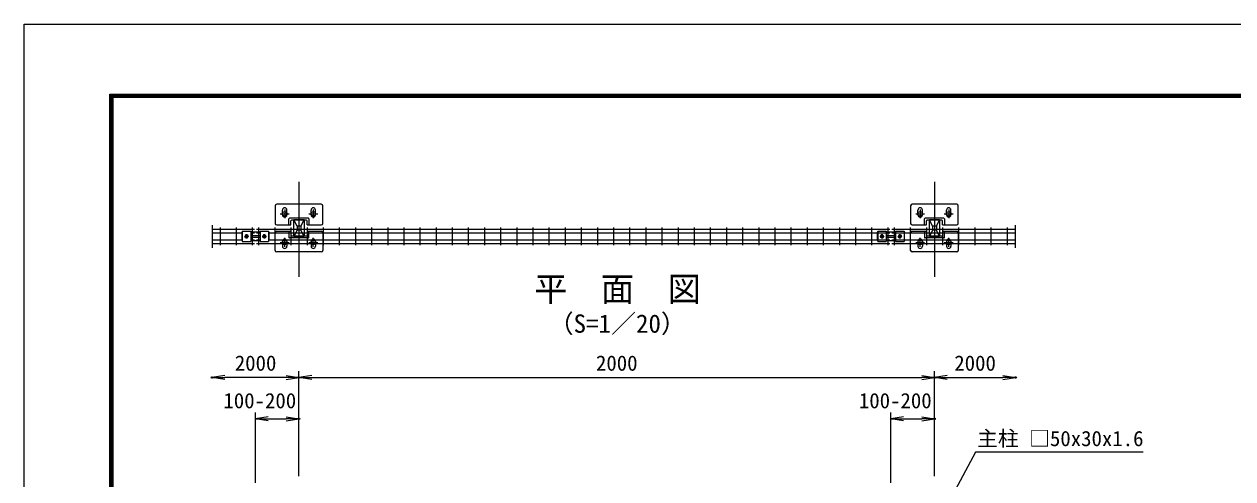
# Model space of a CAD drawing. Units: millimetres, scale not verified. Extents: x -4200 to 4200, y -2970 to 2970.
# Drawn here: x -4200 to -396, y 1540 to 2970 of the extents above; entities that cross this region are included whole.
import ezdxf
from ezdxf.enums import TextEntityAlignment as Align

# ---------------------------------------------------------------- set-up
doc = ezdxf.new("R2010")
doc.units = ezdxf.units.MM
doc.header["$LTSCALE"] = 10
doc.header["$PDMODE"] = 32
doc.header["$PDSIZE"] = 5
doc.linetypes.add('USER1', pattern=[50.8, 31.75, -6.35, 6.35, -6.35])
for name, color, linetype, lineweight in [('0-0_D-STR-DIM', 7, 'Continuous', 13), ('0-1_D-STR3', 3, 'Continuous', 13), ('0-2_D-BMK', 2, 'USER1', 13), ('0-3_D-STR1', 1, 'Continuous', 25), ('0-4_D-STR2', 7, 'Continuous', 13), ('0-5_0', 7, 'Continuous', 25), ('0-6_Defpoints', 7, 'Continuous', 25), ('0-7_D-STR-TXT', 7, 'Continuous', 13), ('0-C_D-TTL', 7, 'Continuous', 25)]:
    doc.layers.add(name, color=color, linetype=linetype, lineweight=lineweight)
doc.layers.add('0-8_D-TTL-TXT', color=7, linetype='Continuous')
doc.styles.add('ＭＳ ゴシック', font='')
doc.styles.get('ＭＳ ゴシック').set_extended_font_data('MS Gothic')

# ---------------------------------------------------------------- blocks, each defined once
blk = doc.blocks.new('_Open')
at = {"layer": '0-5_0'}
blk.add_line((-10, 1.667), (0, 0), dxfattribs=at)
blk.add_lwpolyline([(-10, -1.667), (0, 0), (-10, 0)], dxfattribs=at)

msp = doc.modelspace()

# ---------------------------------------------------------------- linework, layer by layer
at = {"layer": '0-0_D-STR-DIM'}
for p, q in [((-3608.28, 2338.36), (-3608.28, 2266.16)), ((-1080.42, 2338.36), (-1080.42, 2266.16)), ((-3334.77, 1548.91), (-3334.77, 1878.91)), ((-3334.77, 1548.91), (-3334.77, 1878.91)), ((-1334.77, 1548.91), (-1334.77, 1878.91)), ((-1334.77, 1548.91), (-1334.77, 1878.91)), ((-3374.77, 1858.91), (-3568.28, 1858.91)), ((-3294.77, 1858.91), (-1374.77, 1858.91)), ((-1294.77, 1858.91), (-1119.3, 1858.91)), ((-3471.69, 1527.05), (-3471.69, 1748.91)), ((-3431.69, 1728.91), (-3374.77, 1728.91)), ((-3334.77, 1548.91), (-3334.77, 1748.91)), ((-1471.69, 1527.05), (-1471.69, 1748.91)), ((-1431.69, 1728.91), (-1374.77, 1728.91)), ((-1334.77, 1548.91), (-1334.77, 1748.91))]:
    msp.add_line(p, q, dxfattribs=at)
at = {"layer": '0-1_D-STR3'}
for p, q in [((-3409.76, 2398.57), (-3409.76, 2343.57)), ((-3264.76, 2403.57), (-3404.76, 2403.57)), ((-3259.76, 2343.57), (-3259.76, 2398.57)), ((-1409.76, 2398.57), (-1409.76, 2343.57)), ((-1264.76, 2403.57), (-1404.76, 2403.57)), ((-1259.76, 2343.57), (-1259.76, 2398.57)), ((-3386.77, 2370.07), (-3386.77, 2385.57)), ((-3372.77, 2370.07), (-3372.77, 2385.57)), ((-3305.27, 2359.57), (-3364.27, 2359.57)), ((-3296.77, 2370.07), (-3296.77, 2385.57)), ((-3282.77, 2370.07), (-3282.77, 2385.57)), ((-1386.77, 2370.07), (-1386.77, 2385.57)), ((-1372.77, 2370.07), (-1372.77, 2385.57)), ((-1305.27, 2359.57), (-1364.27, 2359.57)), ((-1296.77, 2370.07), (-1296.77, 2385.57)), ((-1282.77, 2370.07), (-1282.77, 2385.57)), ((-3404.76, 2338.57), (-3360.18, 2338.57)), ((-3366.27, 2338.57), (-3366.27, 2357.57)), ((-3360.27, 2338.57), (-3360.27, 2351.57)), ((-3311.27, 2353.57), (-3358.27, 2353.57)), ((-3309.27, 2338.57), (-3309.27, 2351.57)), ((-3309.18, 2338.57), (-3264.76, 2338.57)), ((-3303.27, 2357.57), (-3303.27, 2338.57)), ((-1404.76, 2338.57), (-1360.18, 2338.57)), ((-1366.27, 2338.57), (-1366.27, 2357.57)), ((-1360.27, 2338.57), (-1360.27, 2351.57)), ((-1311.27, 2353.57), (-1358.27, 2353.57)), ((-1309.27, 2338.57), (-1309.27, 2351.57)), ((-1309.18, 2338.57), (-1264.76, 2338.57)), ((-1303.27, 2357.57), (-1303.27, 2338.57)), ((-3514.72, 2316.17), (-3514.72, 2289.17)), ((-3513.22, 2316.17), (-3514.72, 2316.17)), ((-3514.72, 2289.17), (-3513.22, 2289.17)), ((-3513.22, 2318.75), (-3486.22, 2318.75)), ((-3513.22, 2318.75), (-3513.22, 2286.59)), ((-3513.22, 2286.59), (-3486.22, 2286.59)), ((-3502.27, 2307.08), (-3504.82, 2302.67)), ((-3502.27, 2298.25), (-3504.82, 2302.67)), ((-3502.55, 2304.79), (-3501.14, 2303.37)), ((-3502.55, 2300.54), (-3501.14, 2301.96)), ((-3497.18, 2307.08), (-3502.27, 2307.08)), ((-3497.18, 2298.25), (-3502.27, 2298.25)), ((-3501.85, 2305.49), (-3500.43, 2304.08)), ((-3501.85, 2299.84), (-3500.43, 2301.25)), ((-3497.6, 2305.49), (-3499.02, 2304.08)), ((-3497.6, 2299.84), (-3499.02, 2301.25)), ((-3496.9, 2304.79), (-3498.31, 2303.37)), ((-3496.9, 2300.54), (-3498.31, 2301.96)), ((-3497.18, 2307.08), (-3494.63, 2302.67)), ((-3497.18, 2298.25), (-3494.63, 2302.67)), ((-3486.22, 2318.75), (-3486.22, 2286.59)), ((-3457.22, 2316.17), (-3486.22, 2316.17)), ((-3486.22, 2289.17), (-3457.22, 2289.17)), ((-3485.22, 2305.17), (-3458.22, 2305.17)), ((-3485.22, 2300.17), (-3458.22, 2300.17)), ((-3457.22, 2318.75), (-3457.22, 2286.59)), ((-3457.22, 2318.75), (-3430.22, 2318.75)), ((-3457.22, 2286.59), (-3430.22, 2286.59)), ((-3446.27, 2307.08), (-3448.82, 2302.67)), ((-3446.27, 2298.25), (-3448.82, 2302.67)), ((-3446.55, 2304.79), (-3445.14, 2303.37)), ((-3446.55, 2300.54), (-3445.14, 2301.96)), ((-3441.18, 2307.08), (-3446.27, 2307.08)), ((-3441.18, 2298.25), (-3446.27, 2298.25)), ((-3445.85, 2305.49), (-3444.43, 2304.08)), ((-3445.85, 2299.84), (-3444.43, 2301.25)), ((-3441.6, 2305.49), (-3443.02, 2304.08)), ((-3441.6, 2299.84), (-3443.02, 2301.25)), ((-3440.9, 2304.79), (-3442.31, 2303.37)), ((-3440.9, 2300.54), (-3442.31, 2301.96)), ((-3441.18, 2307.08), (-3438.63, 2302.67)), ((-3441.18, 2298.25), (-3438.63, 2302.67)), ((-3430.22, 2318.75), (-3430.22, 2286.59)), ((-3428.72, 2316.17), (-3430.22, 2316.17)), ((-3430.22, 2289.17), (-3428.72, 2289.17)), ((-3428.72, 2289.17), (-3428.72, 2316.17)), ((-3409.76, 2258.57), (-3409.76, 2313.57)), ((-3404.76, 2318.57), (-3360.18, 2318.57)), ((-3386.77, 2287.07), (-3386.77, 2271.57)), ((-3372.77, 2287.07), (-3372.77, 2271.57)), ((-3366.27, 2318.57), (-3366.27, 2299.57)), ((-3305.27, 2297.57), (-3364.27, 2297.57)), ((-3360.27, 2318.57), (-3360.27, 2305.57)), ((-3311.27, 2303.57), (-3358.27, 2303.57)), ((-3309.27, 2318.57), (-3309.27, 2305.57)), ((-3309.18, 2318.57), (-3264.76, 2318.57)), ((-3303.27, 2299.57), (-3303.27, 2318.57)), ((-3296.77, 2287.07), (-3296.77, 2271.57)), ((-3282.77, 2287.07), (-3282.77, 2271.57)), ((-3259.76, 2313.57), (-3259.76, 2258.57)), ((-1514.72, 2316.17), (-1514.72, 2289.17)), ((-1513.22, 2316.17), (-1514.72, 2316.17)), ((-1514.72, 2289.17), (-1513.22, 2289.17)), ((-1513.22, 2318.75), (-1486.22, 2318.75)), ((-1513.22, 2318.75), (-1513.22, 2286.59)), ((-1513.22, 2286.59), (-1486.22, 2286.59)), ((-1502.27, 2307.08), (-1504.82, 2302.67)), ((-1502.27, 2298.25), (-1504.82, 2302.67)), ((-1502.55, 2304.79), (-1501.14, 2303.37)), ((-1502.55, 2300.54), (-1501.14, 2301.96)), ((-1497.18, 2307.08), (-1502.27, 2307.08)), ((-1497.18, 2298.25), (-1502.27, 2298.25)), ((-1501.85, 2305.49), (-1500.43, 2304.08)), ((-1501.85, 2299.84), (-1500.43, 2301.25)), ((-1497.6, 2305.49), (-1499.02, 2304.08)), ((-1497.6, 2299.84), (-1499.02, 2301.25)), ((-1496.9, 2304.79), (-1498.31, 2303.37)), ((-1496.9, 2300.54), (-1498.31, 2301.96)), ((-1497.18, 2307.08), (-1494.63, 2302.67)), ((-1497.18, 2298.25), (-1494.63, 2302.67)), ((-1486.22, 2318.75), (-1486.22, 2286.59)), ((-1457.22, 2316.17), (-1486.22, 2316.17)), ((-1486.22, 2289.17), (-1457.22, 2289.17)), ((-1485.22, 2305.17), (-1458.22, 2305.17)), ((-1485.22, 2300.17), (-1458.22, 2300.17)), ((-1457.22, 2318.75), (-1457.22, 2286.59)), ((-1457.22, 2318.75), (-1430.22, 2318.75)), ((-1457.22, 2286.59), (-1430.22, 2286.59)), ((-1446.27, 2307.08), (-1448.82, 2302.67)), ((-1446.27, 2298.25), (-1448.82, 2302.67)), ((-1446.55, 2304.79), (-1445.14, 2303.37)), ((-1446.55, 2300.54), (-1445.14, 2301.96)), ((-1441.18, 2307.08), (-1446.27, 2307.08)), ((-1441.18, 2298.25), (-1446.27, 2298.25)), ((-1445.85, 2305.49), (-1444.43, 2304.08)), ((-1445.85, 2299.84), (-1444.43, 2301.25)), ((-1441.6, 2305.49), (-1443.02, 2304.08)), ((-1441.6, 2299.84), (-1443.02, 2301.25)), ((-1440.9, 2304.79), (-1442.31, 2303.37)), ((-1440.9, 2300.54), (-1442.31, 2301.96)), ((-1441.18, 2307.08), (-1438.63, 2302.67)), ((-1441.18, 2298.25), (-1438.63, 2302.67)), ((-1430.22, 2318.75), (-1430.22, 2286.59)), ((-1428.72, 2316.17), (-1430.22, 2316.17)), ((-1430.22, 2289.17), (-1428.72, 2289.17)), ((-1428.72, 2289.17), (-1428.72, 2316.17)), ((-1409.76, 2258.57), (-1409.76, 2313.57)), ((-1404.76, 2318.57), (-1360.18, 2318.57)), ((-1386.77, 2287.07), (-1386.77, 2271.57)), ((-1372.77, 2287.07), (-1372.77, 2271.57)), ((-1366.27, 2318.57), (-1366.27, 2299.57)), ((-1305.27, 2297.57), (-1364.27, 2297.57)), ((-1360.27, 2318.57), (-1360.27, 2305.57)), ((-1311.27, 2303.57), (-1358.27, 2303.57)), ((-1309.27, 2318.57), (-1309.27, 2305.57)), ((-1309.18, 2318.57), (-1264.76, 2318.57)), ((-1303.27, 2299.57), (-1303.27, 2318.57)), ((-1296.77, 2287.07), (-1296.77, 2271.57)), ((-1282.77, 2287.07), (-1282.77, 2271.57)), ((-1259.76, 2313.57), (-1259.76, 2258.57)), ((-3264.76, 2253.57), (-3404.76, 2253.57)), ((-1264.76, 2253.57), (-1404.76, 2253.57))]:
    msp.add_line(p, q, dxfattribs=at)
for centre, radius in [((-3379.76, 2373.57), 7), ((-3289.76, 2373.57), 7), ((-1379.76, 2373.57), 7), ((-1289.76, 2373.57), 7), ((-3499.72, 2302.67), 4.41), ((-3443.72, 2302.67), 4.41), ((-3379.76, 2283.57), 7), ((-3289.76, 2283.57), 7), ((-1499.72, 2302.67), 4.41), ((-1443.72, 2302.67), 4.41), ((-1379.76, 2283.57), 7), ((-1289.76, 2283.57), 7)]:
    msp.add_circle(centre, radius, dxfattribs=at)
for centre, radius, start, end in [((-3404.76, 2398.57), 5, 90, 180), ((-3264.76, 2398.57), 5, 0, 90), ((-1404.76, 2398.57), 5, 90, 180), ((-1264.76, 2398.57), 5, 0, 90), ((-3379.77, 2385.57), 7, 0, 180), ((-3379.77, 2370.07), 7, 180, 0), ((-3364.27, 2357.57), 2, 90, 180), ((-3305.27, 2357.57), 2, 0, 90), ((-3289.77, 2385.57), 7, 0, 180), ((-3289.77, 2370.07), 7, 180, 0), ((-1379.77, 2385.57), 7, 0, 180), ((-1379.77, 2370.07), 7, 180, 0), ((-1364.27, 2357.57), 2, 90, 180), ((-1305.27, 2357.57), 2, 0, 90), ((-1289.77, 2385.57), 7, 0, 180), ((-1289.77, 2370.07), 7, 180, 0), ((-3404.76, 2343.57), 5, 180, 270), ((-3358.27, 2351.57), 2, 90, 180), ((-3311.27, 2351.57), 2, 0, 90), ((-3264.76, 2343.57), 5, 270, 0), ((-1404.76, 2343.57), 5, 180, 270), ((-1358.27, 2351.57), 2, 90, 180), ((-1311.27, 2351.57), 2, 0, 90), ((-1264.76, 2343.57), 5, 270, 0), ((-3502.2, 2305.14), 0.5, 44.99953, 224.99952), ((-3502.2, 2300.19), 0.5, 135, 314.99998), ((-3499.72, 2303.92), 3.75, 57.53826, 122.46174), ((-3499.72, 2301.42), 3.75, 237.53826, 302.46174), ((-3501.85, 2302.67), 1, 314.99999, 45), ((-3499.72, 2304.79), 1, 225.00001, 314.99999), ((-3499.72, 2300.54), 1, 45, 135), ((-3497.6, 2302.67), 1, 135, 225.00001), ((-3497.25, 2305.14), 0.5, 315, 135), ((-3497.25, 2300.19), 0.5, 225.00001, 44.99999), ((-3485.22, 2302.67), 2.5, 90, 113.57818), ((-3485.22, 2302.67), 2.5, 246.42182, 270), ((-3458.22, 2302.67), 2.5, 66.42182, 90), ((-3458.22, 2302.67), 2.5, 270, 293.57818), ((-3446.2, 2305.14), 0.5, 44.99953, 224.99952), ((-3446.2, 2300.19), 0.5, 135, 314.99998), ((-3443.72, 2303.92), 3.75, 57.53826, 122.46174), ((-3443.72, 2301.42), 3.75, 237.53826, 302.46174), ((-3445.85, 2302.67), 1, 314.99999, 45), ((-3443.72, 2304.79), 1, 225.00001, 314.99999), ((-3443.72, 2300.54), 1, 45, 135), ((-3441.6, 2302.67), 1, 135, 225.00001), ((-3441.25, 2305.14), 0.5, 315, 135), ((-3441.25, 2300.19), 0.5, 225.00001, 44.99999), ((-3404.76, 2313.57), 5, 90, 180), ((-3379.77, 2287.07), 7, 0, 180), ((-3364.27, 2299.57), 2, 180, 270), ((-3358.27, 2305.57), 2, 180, 270), ((-3311.27, 2305.57), 2, 270, 0), ((-3305.27, 2299.57), 2, 270, 360), ((-3289.77, 2287.07), 7, 0, 180), ((-3264.76, 2313.57), 5, 0, 90), ((-1502.2, 2305.14), 0.5, 44.99953, 224.99952), ((-1502.2, 2300.19), 0.5, 135, 314.99998), ((-1499.72, 2303.92), 3.75, 57.53826, 122.46174), ((-1499.72, 2301.42), 3.75, 237.53826, 302.46174), ((-1501.85, 2302.67), 1, 314.99999, 45), ((-1499.72, 2304.79), 1, 225.00001, 314.99999), ((-1499.72, 2300.54), 1, 45, 135), ((-1497.6, 2302.67), 1, 135, 225.00001), ((-1497.25, 2305.14), 0.5, 315, 135), ((-1497.25, 2300.19), 0.5, 225.00001, 44.99999), ((-1485.22, 2302.67), 2.5, 90, 113.57818), ((-1485.22, 2302.67), 2.5, 246.42182, 270), ((-1458.22, 2302.67), 2.5, 66.42182, 90), ((-1458.22, 2302.67), 2.5, 270, 293.57818), ((-1446.2, 2305.14), 0.5, 44.99953, 224.99952), ((-1446.2, 2300.19), 0.5, 135, 314.99998), ((-1443.72, 2303.92), 3.75, 57.53826, 122.46174), ((-1443.72, 2301.42), 3.75, 237.53826, 302.46174), ((-1445.85, 2302.67), 1, 314.99999, 45), ((-1443.72, 2304.79), 1, 225.00001, 314.99999), ((-1443.72, 2300.54), 1, 45, 135), ((-1441.6, 2302.67), 1, 135, 225.00001), ((-1441.25, 2305.14), 0.5, 315, 135), ((-1441.25, 2300.19), 0.5, 225.00001, 44.99999), ((-1404.76, 2313.57), 5, 90, 180), ((-1379.77, 2287.07), 7, 0, 180), ((-1364.27, 2299.57), 2, 180, 270), ((-1358.27, 2305.57), 2, 180, 270), ((-1311.27, 2305.57), 2, 270, 0), ((-1305.27, 2299.57), 2, 270, 360), ((-1289.77, 2287.07), 7, 0, 180), ((-1264.76, 2313.57), 5, 0, 90), ((-3404.76, 2258.57), 5, 180, 270), ((-3379.77, 2271.57), 7, 180, 0), ((-3289.77, 2271.57), 7, 180, 0), ((-3264.76, 2258.57), 5, 270, 0), ((-1404.76, 2258.57), 5, 180, 270), ((-1379.77, 2271.57), 7, 180, 0), ((-1289.77, 2271.57), 7, 180, 0), ((-1264.76, 2258.57), 5, 270, 0)]:
    msp.add_arc(centre, radius, start, end, dxfattribs=at)
at = {"layer": '0-2_D-BMK'}
for p, q in [((-3334.77, 2474.16), (-3334.77, 2175.46)), ((-1334.77, 2474.16), (-1334.77, 2175.46)), ((-3393.76, 2373.57), (-3365.76, 2373.57)), ((-3379.76, 2387.57), (-3379.76, 2359.57)), ((-3303.76, 2373.57), (-3275.76, 2373.57)), ((-3289.76, 2387.57), (-3289.76, 2359.57)), ((-1393.76, 2373.57), (-1365.76, 2373.57)), ((-1379.76, 2387.57), (-1379.76, 2359.57)), ((-1303.76, 2373.57), (-1275.76, 2373.57)), ((-1289.76, 2387.57), (-1289.76, 2359.57)), ((-3393.76, 2283.57), (-3365.76, 2283.57)), ((-3379.76, 2269.57), (-3379.76, 2297.57)), ((-3303.76, 2283.57), (-3275.76, 2283.57)), ((-3289.76, 2269.57), (-3289.76, 2297.57)), ((-1393.76, 2283.57), (-1365.76, 2283.57)), ((-1379.76, 2269.57), (-1379.76, 2297.57)), ((-1303.76, 2283.57), (-1275.76, 2283.57)), ((-1289.76, 2269.57), (-1289.76, 2297.57))]:
    msp.add_line(p, q, dxfattribs=at)
at = {"layer": '0-3_D-STR1'}
for p, q in [((-3318.77, 2354.57), (-3350.77, 2354.57)), ((-3340.77, 2334.57), (-3350.77, 2354.57)), ((-3350.77, 2302.57), (-3350.77, 2354.57)), ((-3340.77, 2322.57), (-3350.77, 2302.57)), ((-3328.77, 2334.57), (-3318.77, 2354.57)), ((-3318.77, 2302.57), (-3328.77, 2322.57)), ((-3318.77, 2354.57), (-3318.77, 2302.57)), ((-1318.77, 2354.57), (-1350.77, 2354.57)), ((-1340.77, 2334.57), (-1350.77, 2354.57)), ((-1350.77, 2302.57), (-1350.77, 2354.57)), ((-1340.77, 2322.57), (-1350.77, 2302.57)), ((-1328.77, 2334.57), (-1318.77, 2354.57)), ((-1318.77, 2302.57), (-1328.77, 2322.57)), ((-1318.77, 2354.57), (-1318.77, 2302.57)), ((-3350.77, 2302.57), (-3318.77, 2302.57)), ((-1350.77, 2302.57), (-1318.77, 2302.57))]:
    msp.add_line(p, q, dxfattribs=at)
for points in [[(-3328.77, 2334.57), (-3340.77, 2334.57), (-3340.77, 2322.57)], [(-3328.77, 2334.57), (-3328.77, 2322.57), (-3340.77, 2322.57)], [(-1328.77, 2334.57), (-1340.77, 2334.57), (-1340.77, 2322.57)], [(-1328.77, 2334.57), (-1328.77, 2322.57), (-1340.77, 2322.57)]]:
    msp.add_lwpolyline(points, dxfattribs=at)
at = {"layer": '0-4_D-STR2'}
for p, q in [((-3608.28, 2325.27), (-3474.73, 2325.27)), ((-3583.24, 2330.67), (-3583.24, 2274.67)), ((-3532.47, 2330.67), (-3532.47, 2274.67)), ((-3481.7, 2330.67), (-3481.7, 2274.67)), ((-3468.72, 2325.27), (-1474.73, 2325.27)), ((-3461.75, 2330.67), (-3461.75, 2274.67)), ((-3410.98, 2330.67), (-3410.98, 2274.67)), ((-3360.21, 2330.67), (-3360.21, 2274.67)), ((-3309.44, 2330.67), (-3309.44, 2274.67)), ((-3258.67, 2330.67), (-3258.67, 2274.67)), ((-3207.9, 2330.67), (-3207.9, 2274.67)), ((-3157.13, 2330.67), (-3157.13, 2274.67)), ((-3106.36, 2330.67), (-3106.36, 2274.67)), ((-3055.6, 2330.67), (-3055.6, 2274.67)), ((-3004.83, 2330.67), (-3004.83, 2274.67)), ((-2954.06, 2330.67), (-2954.06, 2274.67)), ((-2903.29, 2330.67), (-2903.29, 2274.67)), ((-2852.52, 2330.67), (-2852.52, 2274.67)), ((-2801.75, 2330.67), (-2801.75, 2274.67)), ((-2750.98, 2330.67), (-2750.98, 2274.67)), ((-2700.21, 2330.67), (-2700.21, 2274.67)), ((-2649.44, 2330.67), (-2649.44, 2274.67)), ((-2598.67, 2330.67), (-2598.67, 2274.67)), ((-2547.9, 2330.67), (-2547.9, 2274.67)), ((-2497.13, 2330.67), (-2497.13, 2274.67)), ((-2446.36, 2330.67), (-2446.36, 2274.67)), ((-2395.6, 2330.67), (-2395.6, 2274.67)), ((-2344.83, 2330.67), (-2344.83, 2274.67)), ((-2294.06, 2330.67), (-2294.06, 2274.67)), ((-2243.29, 2330.67), (-2243.29, 2274.67)), ((-2192.52, 2330.67), (-2192.52, 2274.67)), ((-2141.75, 2330.67), (-2141.75, 2274.67)), ((-2090.98, 2330.67), (-2090.98, 2274.67)), ((-2040.21, 2330.67), (-2040.21, 2274.67)), ((-1989.44, 2330.67), (-1989.44, 2274.67)), ((-1938.67, 2330.67), (-1938.67, 2274.67)), ((-1887.9, 2330.67), (-1887.9, 2274.67)), ((-1837.13, 2330.67), (-1837.13, 2274.67)), ((-1786.36, 2330.67), (-1786.36, 2274.67)), ((-1735.6, 2330.67), (-1735.6, 2274.67)), ((-1684.83, 2330.67), (-1684.83, 2274.67)), ((-1634.06, 2330.67), (-1634.06, 2274.67)), ((-1583.29, 2330.67), (-1583.29, 2274.67)), ((-1532.52, 2330.67), (-1532.52, 2274.67)), ((-1481.7, 2330.67), (-1481.7, 2274.67)), ((-1468.72, 2325.27), (-1080.42, 2325.27)), ((-1461.75, 2330.67), (-1461.75, 2274.67)), ((-1410.98, 2330.67), (-1410.98, 2274.67)), ((-1360.21, 2330.67), (-1360.21, 2274.67)), ((-1309.44, 2330.67), (-1309.44, 2274.67)), ((-1258.67, 2330.67), (-1258.67, 2274.67)), ((-1207.9, 2330.67), (-1207.9, 2274.67)), ((-1157.13, 2330.67), (-1157.13, 2274.67)), ((-1106.36, 2330.67), (-1106.36, 2274.67)), ((-3608.28, 2313.97), (-3513.22, 2313.97)), ((-3608.28, 2291.37), (-3513.22, 2291.37)), ((-3486.22, 2313.97), (-3474.73, 2313.97)), ((-3486.22, 2291.37), (-3474.73, 2291.37)), ((-3468.72, 2313.97), (-3457.22, 2313.97)), ((-3468.72, 2291.37), (-3457.22, 2291.37)), ((-3430.22, 2313.97), (-1474.73, 2313.97)), ((-3430.22, 2291.37), (-1474.73, 2291.37)), ((-1486.22, 2313.97), (-1474.73, 2313.97)), ((-1486.22, 2291.37), (-1474.73, 2291.37)), ((-1468.72, 2313.97), (-1080.42, 2313.97)), ((-1468.72, 2313.97), (-1457.22, 2313.97)), ((-1468.72, 2291.37), (-1080.42, 2291.37)), ((-1468.72, 2291.37), (-1457.22, 2291.37)), ((-3608.28, 2280.07), (-3474.73, 2280.07)), ((-3468.72, 2280.07), (-1474.73, 2280.07)), ((-1468.72, 2280.07), (-1080.42, 2280.07))]:
    msp.add_line(p, q, dxfattribs=at)
at = {"layer": '0-6_Defpoints'}
for p in [(-3608.28, 1858.91), (-1334.77, 1858.91), (-1079.3, 1858.91), (-3334.77, 1728.91), (-1334.77, 1728.91)]:
    msp.add_point(p, dxfattribs=at)
at = {"layer": '0-7_D-STR-TXT'}
msp.add_lwpolyline([(-678.37, 1624.16), (-1205.61, 1624.16), (-1325.4, 1400.52)], dxfattribs=at)
at = {"layer": '0-C_D-TTL', "color": 2}
msp.add_lwpolyline([(-4199.62, 2970), (4200.38, 2970), (4200.38, -2970), (-4199.62, -2970)], close=True, dxfattribs=at)
at = {"layer": '0-C_D-TTL'}
for points in [[(-3929.62, 2750), (3930.38, 2750), (3930.38, -2750), (-3929.62, -2750)], [(-3927.12, 2747.5), (3927.88, 2747.5), (3927.88, -2747.5), (-3927.12, -2747.5)], [(-3924.62, 2745), (3925.38, 2745), (3925.38, -2745), (-3924.62, -2745)], [(-3922.12, 2742.5), (3922.88, 2742.5), (3922.88, -2742.5), (-3922.12, -2742.5)], [(-3919.62, 2740), (3920.38, 2740), (3920.38, -2740), (-3919.62, -2740)]]:
    msp.add_lwpolyline(points, close=True, dxfattribs=at)

# ---------------------------------------------------------------- block references
at = {"layer": '0-0_D-STR-DIM', "xscale": 4, "yscale": 4, "rotation": 180}
for p in [(-3608.28, 1858.91), (-3334.77, 1858.91), (-1334.77, 1858.91), (-3471.69, 1728.91), (-1471.69, 1728.91)]:
    msp.add_blockref('_Open', p, dxfattribs=at)
at = {"layer": '0-0_D-STR-DIM', "xscale": 4, "yscale": 4}
for p in [(-3334.77, 1858.91), (-1334.77, 1858.91), (-1079.3, 1858.91), (-3334.77, 1728.91), (-1334.77, 1728.91)]:
    msp.add_blockref('_Open', p, dxfattribs=at)

# ---------------------------------------------------------------- texts
at = {"layer": '0-0_D-STR-DIM', "style": 'ＭＳ ゴシック'}
for s, p in [('2000', (-3536.77, 1865.66)), ('2000', (-2400.02, 1865.66)), ('2000', (-1272.28, 1865.66)), ('100-200', (-3572.54, 1747.53)), ('100-200', (-1572.54, 1747.53))]:
    msp.add_text(s, height=48.09, dxfattribs=at).set_placement(p, align=Align.BOTTOM_LEFT)
at = {"layer": '0-7_D-STR-TXT', "style": 'ＭＳ ゴシック'}
msp.add_text('主柱 □50x30x1.6', height=48.09, dxfattribs=at).set_placement((-1200.77, 1628.42), align=Align.BOTTOM_LEFT)
at = {"layer": '0-8_D-TTL-TXT', "style": 'ＭＳ ゴシック'}
for s, height, p in [('平\u3000面\u3000図', 76.98, (-2594.67, 2075.37)), ('（S=1／20）', 57.7, (-2549.18, 1982.17))]:
    msp.add_text(s, height=height, dxfattribs=at).set_placement(p, align=Align.BOTTOM_LEFT)

doc.saveas('drawing.dxf')
